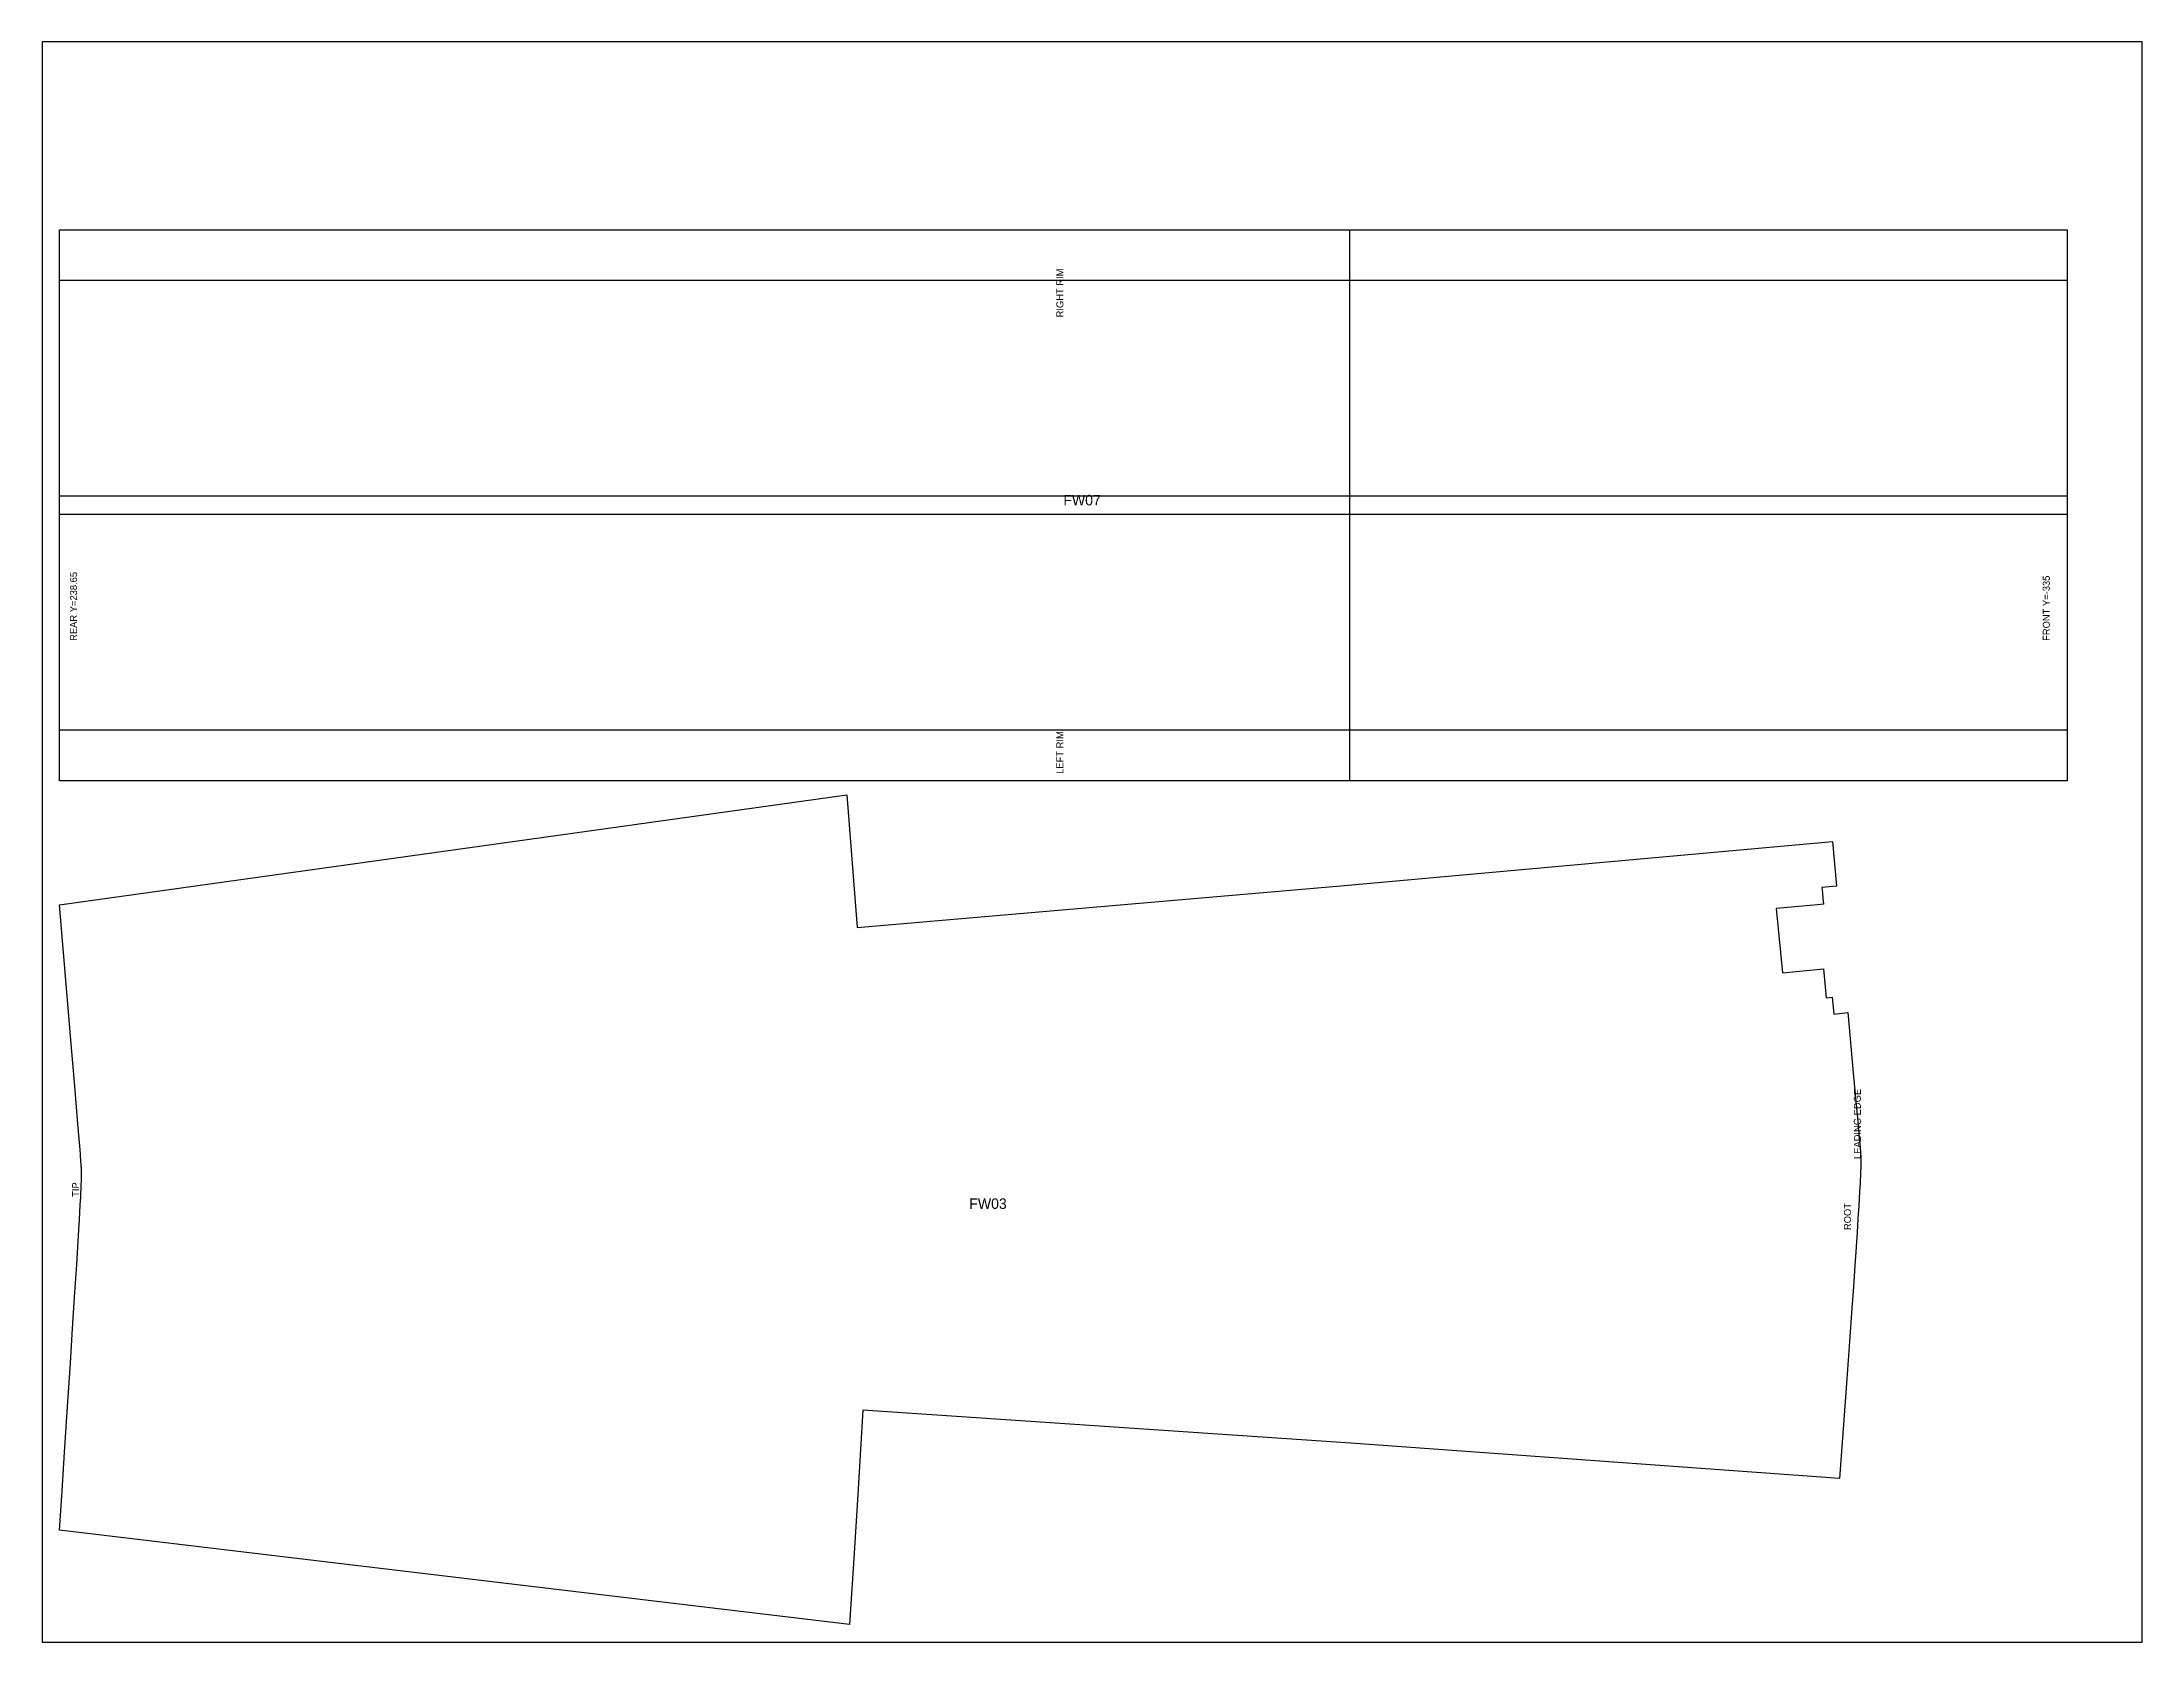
# Model space of a CAD drawing. Header units: millimetres. Extents: x 0 to 600, y 0 to 457.
import ezdxf

# ---------------------------------------------------------------- set-up
doc = ezdxf.new("R2010")
doc.units = ezdxf.units.MM
for name, color, linetype in [('CUT', 7, 'Continuous'), ('LABEL_DO_NOT_CUT', 3, 'Continuous'), ('MARK_DO_NOT_CUT', 5, 'Continuous'), ('STOCK_DO_NOT_CUT', 8, 'Continuous')]:
    doc.layers.add(name, color=color, linetype=linetype)

msp = doc.modelspace()

# ---------------------------------------------------------------- linework, layer by layer
at = {"layer": 'CUT'}
for points in [[(578.65, 403.5), (578.65, 246.07), (5, 246.07), (5, 403.5)], [(508.53, 215.63), (508.68, 214.03), (508.83, 212.44), (508.98, 210.85), (507.24, 210.68), (495.52, 209.59), (497.25, 191.19), (508.96, 192.35), (509.74, 184.06), (511.48, 184.23), (511.92, 179.45), (515.91, 179.84), (517.57, 161.61), (518.42, 152.51), (518.68, 149.75), (518.8, 148.48), (518.86, 147.79), (518.93, 147.09), (518.99, 146.39), (519.06, 145.64), (519.14, 144.79), (519.3, 143.13), (519.4, 142), (519.43, 141.64), (519.46, 141.29), (519.49, 140.97), (519.51, 140.71), (519.53, 140.53), (519.54, 140.35), (519.55, 140.16), (519.57, 139.91), (519.59, 139.55), (519.61, 139.27), (519.62, 139.09), (519.63, 138.88), (519.65, 138.51), (519.66, 138.28), (519.66, 138.12), (519.67, 138), (519.67, 137.87), (519.67, 137.75), (519.68, 137.65), (519.68, 137.54), (519.68, 137.43), (519.68, 137.32), (519.68, 137.21), (519.68, 137.11), (519.67, 136.96), (519.67, 136.8), (519.67, 136.64), (519.66, 136.43), (519.66, 136.19), (519.65, 135.86), (519.63, 135.38), (519.6, 134.56), (519.57, 133.84), (519.53, 133.02), (519.49, 132.21), (519.44, 131.13), (519.37, 129.91), (519.3, 128.7), (519.07, 124.68), (518.84, 121.05), (518.58, 116.97), (518.31, 112.91), (517.95, 107.52), (517.53, 101.48), (517.1, 95.43), (516.41, 85.85), (515.64, 75.2), (514.58, 60.96), (513.53, 46.72), (373.94, 56.78), (234.49, 66.23), (233.89, 55), (233.18, 43.78), (232, 25.42), (230.68, 5), (5, 31.95), (5.75, 43.1), (6.46, 54.24), (7.39, 68.6), (8.11, 79.69), (8.76, 89.55), (9.33, 98.56), (9.91, 107.89), (10.11, 111.18), (10.31, 114.46), (10.51, 117.74), (10.69, 120.66), (10.81, 122.85), (10.92, 124.8), (10.99, 126.1), (11.05, 127.07), (11.1, 127.93), (11.13, 128.58), (11.16, 129.23), (11.19, 129.88), (11.22, 130.58), (11.28, 131.86), (11.29, 132.21), (11.3, 132.43), (11.31, 132.6), (11.31, 132.76), (11.31, 132.87), (11.32, 132.99), (11.32, 133.09), (11.32, 133.16), (11.32, 133.24), (11.32, 133.31), (11.32, 133.39), (11.33, 133.47), (11.33, 133.54), (11.33, 133.62), (11.33, 133.7), (11.32, 133.77), (11.32, 133.85), (11.32, 133.93), (11.32, 134.01), (11.32, 134.1), (11.31, 134.2), (11.31, 134.32), (11.3, 134.46), (11.3, 134.6), (11.29, 134.73), (11.28, 134.9), (11.27, 135.11), (11.26, 135.27), (11.25, 135.43), (11.24, 135.59), (11.23, 135.73), (11.22, 135.87), (11.21, 136.11), (11.19, 136.33), (11.17, 136.62), (11.12, 137.24), (10.96, 139.3), (10.86, 140.67), (10.26, 147.98), (9.45, 157.73), (8.32, 170.94), (5, 210.63), (229.97, 242.07), (232.86, 204.17), (372.14, 216.19), (511.56, 228.76), (512.69, 216.01)]]:
    msp.add_lwpolyline(points, close=True, dxfattribs=at)
at = {"layer": 'MARK_DO_NOT_CUT'}
for points in [[(373.65, 246.07), (373.65, 403.5)], [(578.65, 389.05), (5, 389.05)], [(578.65, 327.42), (5, 327.42)], [(578.65, 322.15), (5, 322.15)], [(578.65, 260.52), (5, 260.52)]]:
    msp.add_lwpolyline(points, dxfattribs=at)
at = {"layer": 'STOCK_DO_NOT_CUT'}
msp.add_lwpolyline([(0, 0), (600, 0), (600, 457.2), (0, 457.2)], close=True, dxfattribs=at)

# ---------------------------------------------------------------- texts
at = {"layer": 'LABEL_DO_NOT_CUT'}
for s, p in [('RIGHT RIM', (291.82, 378.5)), ('REAR Y=238.65', (10, 286.07)), ('FRONT Y=-335', (573.65, 286.07)), ('LEFT RIM', (291.82, 248.07)), ('LEADING EDGE', (519.67, 138)), ('TIP', (10.61, 127.21)), ('ROOT', (516.87, 117.71))]:
    msp.add_text(s, height=2, rotation=90, dxfattribs=at).set_placement(p)
for s, p in [('FW07', (291.82, 324.79)), ('FW03', (264.94, 123.76))]:
    msp.add_text(s, height=3, dxfattribs=at).set_placement(p)

doc.saveas('drawing.dxf')
